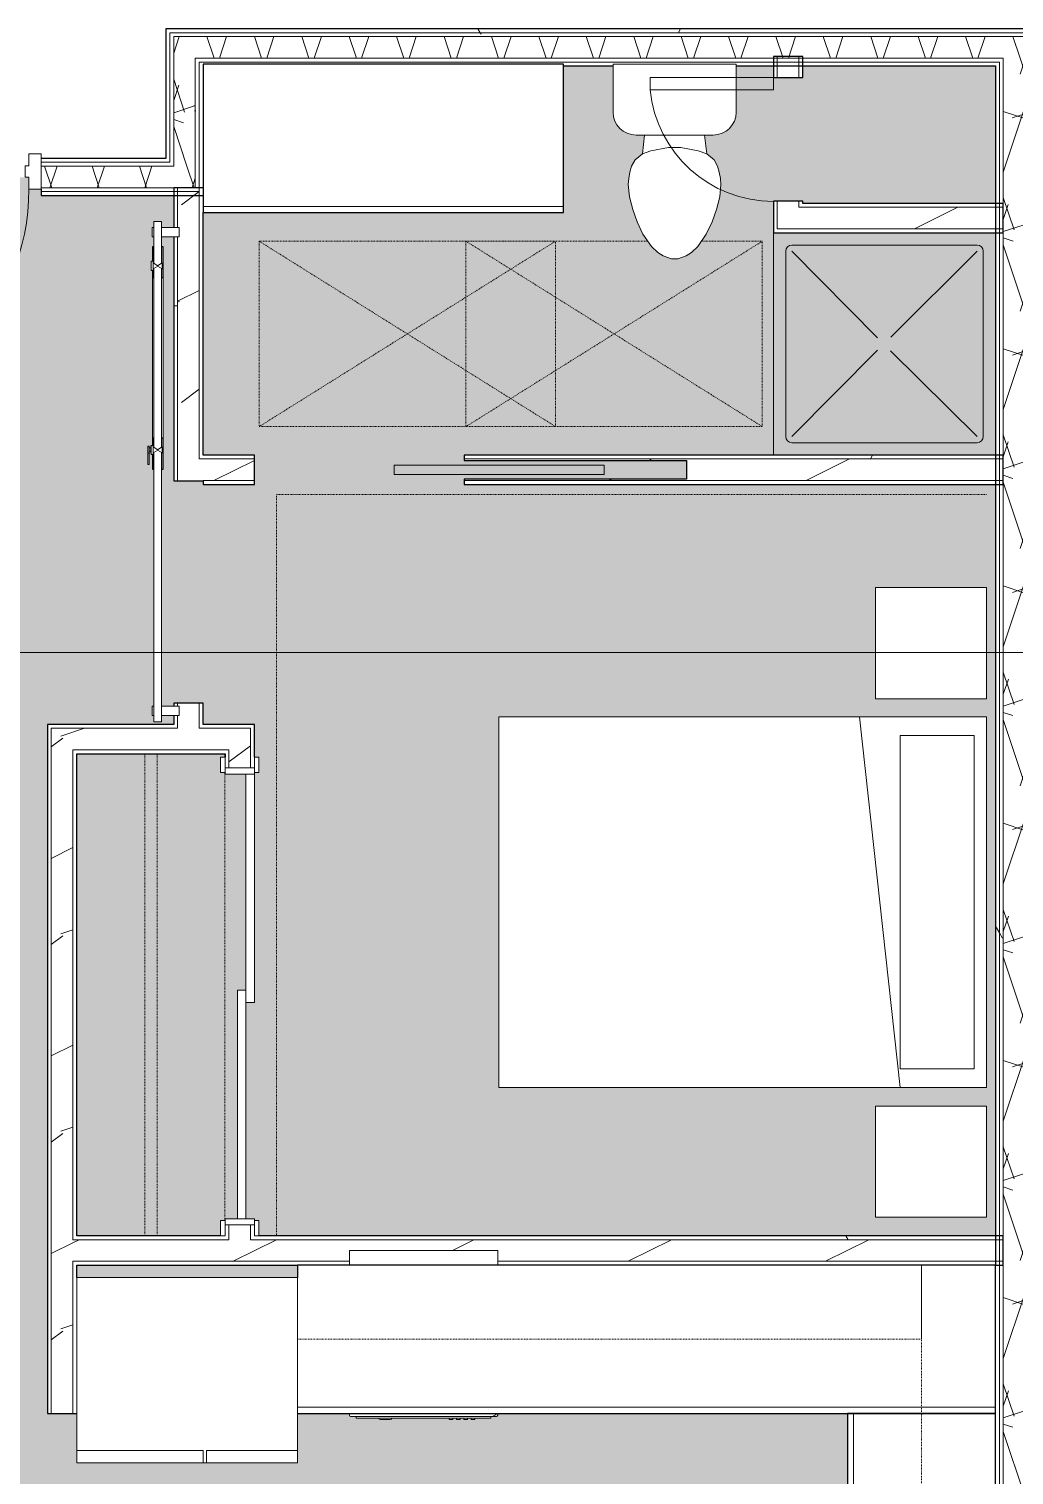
# Model space of a CAD drawing. Header units: inches. Extents: x -4830 to -235, y 9551 to 12852.
# Drawn here: x -3095.1 to -2935.5, y 10148 to 10382.1 of the extents above; entities that cross this region are included whole.
import ezdxf

# ---------------------------------------------------------------- set-up
doc = ezdxf.new("R2010")
doc.units = ezdxf.units.IN
doc.header["$MEASUREMENT"] = 0
doc.linetypes.add('Dash', pattern=[0.25, 0.125, -0.125])
for name, color, linetype, lineweight in [('0-1', 7, 'Continuous', 5), ('0-2', 7, 'Continuous', 9), ('0-3', 8, 'Continuous', 9), ('A-AREA-PATT-2', 254, 'Continuous', 9), ('A-DOOR-1', 7, 'Continuous', 9), ('A-DOOR-2', 50, 'Continuous', 13), ('A-DOOR-3', 250, 'Continuous', 25), ('A-DOOR-FRAM-1', 50, 'Continuous', 13), ('A-GENM-HDLN-1', 7, 'Dash', 9), ('A-WALL-1', 250, 'Continuous', 25), ('A-WALL-2', 7, 'Continuous', 9), ('A-WALL-PATT-1', 7, 'Continuous', 9), ('A-WALL-PATT-2', 8, 'Continuous', 9), ('A-WALL-PATT-3', 253, 'Continuous', 9), ('G-ANNO-SYMB-2', 111, 'Continuous', 9), ('I-FURN-1', 7, 'Continuous', 9), ('I-FURN-HDLN-1', 7, 'Dash', 9), ('I-WALL-1', 250, 'Continuous', 25), ('P-SANR-FIXT-1', 7, 'Continuous', 9), ('Q-CASE-1', 250, 'Continuous', 25), ('Q-CASE-2', 7, 'Continuous', 9), ('Q-CASE-HDLN-1', 7, 'Dash', 9), ('Q-SPCQ-1', 7, 'Continuous', 9)]:
    doc.layers.add(name, color=color, linetype=linetype, lineweight=lineweight)
pattern_1 = [(0, (0, 0), (61.44, 15.36), [2.534, -43.546, 2.534, -43.546, -245.76]), (0, (0, 0), (61.44, 15.36), [-92.16, 2.534, -89.626, 2.534, -43.546, -107.52]), (0, (0, 0), (61.44, 15.36), [-230.4, 2.534, -28.186, 2.534, -74.266]), (120, (23.04, 7.68), (-44.02215, 45.5286), [2.534, -43.546, 2.534, -43.546, -245.76]), (120, (23.04, 7.68), (-44.02215, 45.5286), [-92.16, 2.534, -89.626, 2.534, -43.546, -107.52]), (120, (23.04, 7.68), (-44.02215, 45.5286), [-230.4, 2.534, -28.186, 2.534, -74.266]), (240, (30.72, 38.4), (-17.41785, -60.8886), [2.534, -43.546, 2.534, -43.546, -245.76]), (240, (30.72, 38.4), (-17.41785, -60.8886), [-92.16, 2.534, -89.626, 2.534, -43.546, -107.52]), (240, (30.72, 38.4), (-17.41785, -60.8886), [-230.4, 2.534, -28.186, 2.534, -74.266])]
pattern_2 = [(216.87, (12.795, 31.987), (95.9612857, 63.9749714), [15.994, -143.942]), (206.565, (31.987, 22.391), (-31.986981, -31.986924), [35.763, -35.763]), (198.435, (31.987, 6.397), (-63.974746, -31.987128), [20.231, -80.922])]
pattern_3 = [(161.57, (0.96, 0.96), (-7.6802237, -0.0009796), [0, -54.643, 6.067, 0]), (18.43, (-0.96, 0.96), (-7.6802237, 0.0009796), [0, -54.643, 6.067, 0]), (108.43, (0.96, 0.96), (3.8382953, -19.2013653), [18.211, -42.499]), (71.57, (-0.96, 0.96), (3.8382953, 19.2013653), [18.211, -42.499])]

# ---------------------------------------------------------------- blocks, each defined once
blk = doc.blocks.new('Pocket_Door_2385 - 34_ x 80_-1722096-FLOOR PLAN - 3RD FLOOR')
at = {"layer": 'A-DOOR-2'}
for p, q in [((-39.67, -0.75), (-39.67, 0.75)), ((-39.67, 0.75), (-5.67, 0.75)), ((-5.67, 0.75), (-5.67, -0.75)), ((-5.67, -0.75), (-39.67, -0.75))]:
    blk.add_line(p, q, dxfattribs=at)
blk = doc.blocks.new('FOLDING_SLIDING CLOSET - 72_ x 80_-1372823-FLOOR PLAN - 3RD FLOOR')
at = {"layer": 'A-DOOR-1'}
for p, q in [((-36.25, 3), (-38.75, 3)), ((-38.75, 3), (-38.75, 2.25)), ((-36.25, 2.25), (-36.25, 3)), ((38.75, 3), (36.25, 3)), ((36.25, 3), (36.25, 2.25)), ((38.75, 2.25), (38.75, 3)), ((-38.75, 2.25), (-36.25, 2.25)), ((36.25, 2.25), (38.75, 2.25)), ((-36.25, -2.5), (-38.75, -2.5)), ((-38.75, -2.5), (-38.75, -3.25)), ((-38.75, -3.25), (-36.25, -3.25)), ((-36.25, -3.25), (-36.25, -2.5)), ((38.75, -2.5), (36.25, -2.5)), ((36.25, -2.5), (36.25, -3.25)), ((36.25, -3.25), (38.75, -3.25)), ((38.75, -3.25), (38.75, -2.5))]:
    blk.add_line(p, q, dxfattribs=at)
at = {"layer": 'A-DOOR-2'}
for p, q in [((1, 2.25), (-36, 2.25)), ((-36, 2.25), (-36, 0.87)), ((-36, 0.87), (1, 0.87)), ((36, 0.87), (-1, 0.87)), ((-1, 0.87), (-1, -0.5)), ((1, 0.87), (1, 2.25)), ((36, -0.5), (36, 0.87)), ((-1, -0.5), (36, -0.5))]:
    blk.add_line(p, q, dxfattribs=at)
at = {"layer": 'A-DOOR-FRAM-1'}
for p, q in [((-36, 2.25), (-37, 2.25)), ((-37, 2.25), (-37, -2.5)), ((-36, -2.5), (-36, 2.25)), ((36, 2.25), (36, -2.5)), ((37, 2.25), (36, 2.25)), ((37, -2.5), (37, 2.25)), ((-37, -2.5), (-36, -2.5)), ((36, -2.5), (37, -2.5))]:
    blk.add_line(p, q, dxfattribs=at)
blk = doc.blocks.new('Refrigerator_-_Side-by-Side_6047 - 36_ X 30_-1372843-FLOOR PLAN - 3RD FLOOR')
at = {"layer": 'Q-SPCQ-1'}
for p, q in [((-17.88, 15.58), (17.87, 15.58)), ((-17.88, -14.42), (-17.88, 15.58)), ((-17.88, 15.58), (-3.13, 15.58)), ((-17.88, 15.58), (-17.88, 13.58)), ((-3.13, 13.58), (-3.13, 15.58)), ((-2.63, 15.58), (17.87, 15.58)), ((-2.63, 15.58), (-2.63, 13.58)), ((17.87, 15.58), (17.87, -14.42)), ((17.87, 13.58), (17.87, 15.58)), ((-3.13, 13.58), (-17.88, 13.58)), ((17.87, 13.58), (-2.63, 13.58)), ((17.87, -14.42), (-17.88, -14.42))]:
    blk.add_line(p, q, dxfattribs=at)
blk = doc.blocks.new('OD_CW_Base Cabinet - OD_CW_Base Cabinet-1965007-FLOOR PLAN - 3RD FLOOR')
at = {"layer": 'Q-CASE-1'}
for p, q in [((113.84, 24), (0.74, 24)), ((0.74, 24), (0.74, 22)), ((113.84, 0), (113.84, 24)), ((0.74, 0), (113.84, 0))]:
    blk.add_line(p, q, dxfattribs=at)
at = {"layer": 'Q-CASE-2'}
for p, q in [((0.74, 22), (0.74, 24)), ((0.74, 24), (113.84, 24)), ((113.84, 24), (113.84, 1)), ((0.74, 1), (113.84, 1)), ((113.84, 1), (0.74, 1)), ((113.84, 0), (0.74, 0)), ((113.84, 1), (113.84, 0))]:
    blk.add_line(p, q, dxfattribs=at)
blk = doc.blocks.new('Dishwasher_15404 - 34_ counter-V33-FLOOR PLAN - 3RD FLOOR')
at = {"layer": 'Q-SPCQ-1'}
for p, q in [((0, 24), (0, 0)), ((2.38, 24), (0, 24)), ((26.68, 24), (26.38, 24)), ((26.87, 22.93), (26.87, 23.8)), ((26.87, 0.2), (26.87, 22.93)), ((26.87, 22.91), (27.12, 22.91)), ((27.12, 22.91), (27.12, 1.09)), ((27.37, 20.28), (27.12, 20.28)), ((27.12, 19.69), (27.37, 19.69)), ((27.37, 19.1), (27.12, 19.1)), ((27.37, 19.1), (27.37, 18.51)), ((27.37, 20.28), (27.37, 19.69)), ((27.12, 18.51), (27.37, 18.51)), ((27.37, 17.92), (27.12, 17.92)), ((27.12, 17.33), (27.37, 17.33)), ((27.37, 16.74), (27.12, 16.74)), ((27.37, 17.92), (27.37, 17.33)), ((27.37, 16.74), (27.37, 16.15)), ((27.12, 16.15), (27.37, 16.15)), ((27.37, 6.79), (27.12, 6.79)), ((27.12, 4.82), (27.37, 4.82)), ((27.37, 6.66), (27.37, 5.81)), ((27.37, 5.81), (27.37, 4.96)), ((26.87, 1.09), (27.12, 1.09)), ((0, 0), (2.38, 0)), ((26.38, 0), (26.68, 0))]:
    blk.add_line(p, q, dxfattribs=at)
for centre, radius, start, end in [((25.8, 22.93), 1.07, 360, 57.5725), ((26.68, 23.8), 0.197, 0, 90), ((26.68, 0.2), 0.197, 270, 360), ((26.68, 0.2), 0.197, 285, 345)]:
    blk.add_arc(centre, radius, start, end, dxfattribs=at)
blk = doc.blocks.new('OD_CW_Base Cabinet - OD_CW_Base Cabinet-1965008-FLOOR PLAN - 3RD FLOOR')
at = {"layer": 'Q-CASE-1'}
for p, q in [((46.97, 24), (0.74, 24)), ((0.74, 24), (0.74, 0)), ((133.01, 24), (70.97, 24)), ((133.01, 0), (133.01, 24)), ((0.74, 0), (133.01, 0))]:
    blk.add_line(p, q, dxfattribs=at)
at = {"layer": 'Q-CASE-2'}
for p, q in [((0.74, 1), (0.74, 24)), ((0.74, 24), (46.97, 24)), ((70.97, 24), (133.01, 24)), ((133.01, 24), (133.01, 1)), ((0.74, 0), (0.74, 1)), ((0.74, 1), (46.97, 1)), ((46.97, 1), (0.74, 1)), ((133.01, 0), (0.74, 0)), ((70.97, 1), (133.01, 1)), ((133.01, 1), (70.97, 1)), ((133.01, 1), (133.01, 0))]:
    blk.add_line(p, q, dxfattribs=at)
blk = doc.blocks.new('OD_CW_Upper Cabinet - OD_CW_Upper Cabinet-1965009-FLOOR PLAN - 3RD FLOOR')
at = {"layer": 'Q-CASE-HDLN-1'}
for p, q in [((0.74, -24), (0.74, -12)), ((0.74, -12), (157.01, -12)), ((157.01, -12), (157.01, -24)), ((157.01, -24), (0.74, -24))]:
    blk.add_line(p, q, dxfattribs=at)
blk = doc.blocks.new('Toilet-Domestic-3D - Toilet-Domestic-3D-1352612-FLOOR PLAN - 3RD FLOOR')
at = {"layer": 'P-SANR-FIXT-1'}
for p, q in [((-9.98, 19.48), (9.98, 19.48)), ((-9.98, 11.75), (-9.98, 19.48)), ((9.98, 19.48), (9.98, 11.75)), ((6.25, 8.02), (-6.25, 8.02)), ((-4.86, 8.02), (-5.21, 5)), ((4.86, 8.02), (5.21, 5)), ((-5.21, 5), (-6.4, 4)), ((-3.84, 5.5), (-5.21, 5)), ((-1, 6), (-3.84, 5.5)), ((1, 6), (-1, 6)), ((3.84, 5.5), (1, 6)), ((5.21, 5), (3.84, 5.5)), ((6.4, 4), (5.21, 5)), ((-6.97, 3), (-7.24, 2)), ((-6.4, 4), (-6.97, 3)), ((6.97, 3), (6.4, 4)), ((7.24, 2), (6.97, 3)), ((-7.41, 1), (-7.5, 0)), ((-7.24, 2), (-7.41, 1)), ((7.41, 1), (7.24, 2)), ((7.5, 0), (7.41, 1)), ((-7.5, 0), (-7.33, -1.99)), ((-7.33, -1.99), (-6.79, -4)), ((6.79, -4), (7.33, -1.99)), ((7.33, -1.99), (7.5, 0)), ((-6.79, -4), (-6.06, -6)), ((6.06, -6), (6.79, -4)), ((-6.06, -6), (-5.13, -8)), ((5.13, -8), (6.06, -6)), ((-5.13, -8), (-3.74, -10)), ((3.74, -10), (5.13, -8)), ((-3.74, -10), (-2.74, -11)), ((-2.74, -11), (-1.87, -11.5)), ((-1.87, -11.5), (-0.5, -12)), ((0.5, -12), (1.87, -11.5)), ((1.87, -11.5), (2.74, -11)), ((2.74, -11), (3.74, -10)), ((-0.5, -12), (0.5, -12))]:
    blk.add_line(p, q, dxfattribs=at)
for centre, start, end in [((-6.25, 11.75), 180, 270), ((6.25, 11.75), 270, 360)]:
    blk.add_arc(centre, 3.73, start, end, dxfattribs=at)
blk = doc.blocks.new('OD_CW_Base Cabinet - OD_CW_Base Cabinet-1913675-FLOOR PLAN - 3RD FLOOR')
at = {"layer": 'Q-CASE-1'}
for p, q in [((59.14, 24), (0.74, 24)), ((0.74, 24), (0.74, 0)), ((59.14, 0), (59.14, 24)), ((0.74, 0), (59.14, 0))]:
    blk.add_line(p, q, dxfattribs=at)
at = {"layer": 'Q-CASE-2'}
for p, q in [((0.74, 1), (0.74, 24)), ((0.74, 24), (59.14, 24)), ((59.14, 24), (59.14, 1)), ((0.74, 0), (0.74, 1)), ((0.74, 1), (59.14, 1)), ((59.14, 1), (0.74, 1)), ((59.14, 0), (0.74, 0)), ((59.14, 1), (59.14, 0))]:
    blk.add_line(p, q, dxfattribs=at)
blk = doc.blocks.new('Shower Base-3D - 36_ x 36_-V36-FLOOR PLAN - 3RD FLOOR')
at = {"layer": 'P-SANR-FIXT-1'}
for p, q in [((-18, -18), (-18, 18)), ((-16, 15), (-16, -15)), ((15, 16), (-15, 16)), ((-1.13, 0.98), (-15, 15)), ((1.01, 1.11), (15, 15)), ((16, -15), (16, 15)), ((-1.12, -1), (-15, -15)), ((0.97, -1.14), (15, -15)), ((-15, -16), (15, -16))]:
    blk.add_line(p, q, dxfattribs=at)
for centre, start, end in [((-15, 15), 90, 180), ((15, 15), 360, 90), ((-15, -15), 180, 270), ((15, -15), 270, 0)]:
    blk.add_arc(centre, 1, start, end, dxfattribs=at)
blk = doc.blocks.new('Interior_barn_door_18732 - Interior_barn_door_18732-V61-FLOOR PLAN - 3RD FLOOR')
at = {"layer": 'A-DOOR-1'}
for p, q in [((-57.5, -1.47), (-59, -1.47)), ((-59, -1.47), (-59, -4.32)), ((-57.5, -4.32), (-57.5, -1.47)), ((20, -1.47), (18.5, -1.47)), ((18.5, -1.47), (18.5, -4.32)), ((20, -4.32), (20, -1.47)), ((-53.22, -4.32), (-60, -4.32)), ((-60, -4.95), (-60, -4.32)), ((-53.29, -4.23), (-52.82, -4.98)), ((-53.27, -4.23), (-52.79, -4.23)), ((-52.79, -4.23), (-52.31, -4.23)), ((-52.76, -4.98), (-52.29, -4.23)), ((-23.43, -4.32), (-52.36, -4.32)), ((-50.9, -4.07), (-24.9, -4.07)), ((-23.5, -4.23), (-23.03, -4.98)), ((-23.48, -4.23), (-23, -4.23)), ((-23, -4.23), (-22.52, -4.23)), ((-22.97, -4.98), (-22.5, -4.23)), ((21, -4.32), (-22.57, -4.32)), ((21, -4.32), (21, -4.95)), ((-60, -5.57), (-60, -4.95)), ((-60, -5.57), (-53.21, -5.57)), ((-59, -5.57), (-59, -5.85)), ((-59, -5.85), (-57.5, -5.85)), ((-57.5, -5.85), (-57.5, -5.57)), ((-53.56, -5.67), (-53.56, -6)), ((-52.06, -5.67), (-53.56, -5.67)), ((-52.06, -6), (-53.56, -6)), ((-52.82, -4.92), (-53.29, -5.67)), ((-52.29, -5.67), (-52.76, -4.92)), ((-52.37, -5.57), (-23.42, -5.57)), ((-52.06, -6), (-52.06, -5.67)), ((-24.9, -5.82), (-50.9, -5.82)), ((-23.73, -6), (-23.73, -5.67)), ((-22.23, -5.67), (-23.73, -5.67)), ((-22.23, -6), (-23.73, -6)), ((-23.44, -6.07), (-23.69, -6.07)), ((-23.69, -6.07), (-23.44, -6.07)), ((-23.35, -6.32), (-23.63, -6.32)), ((-23.63, -6.32), (-23.63, -6.57)), ((-23.63, -6.57), (-23.35, -6.57)), ((-23.59, -6.32), (-23.59, -6.57)), ((-23.03, -4.92), (-23.5, -5.67)), ((-22.69, -6.07), (-23.44, -6.07)), ((-23.41, -6.32), (-22.49, -6.32)), ((-22.49, -6.57), (-23.41, -6.57)), ((-23.32, -6.07), (-23.32, -6.32)), ((-23.32, -6.07), (-23.32, -6.32)), ((-22.5, -5.67), (-22.97, -4.92)), ((-22.82, -6.32), (-22.82, -6.07)), ((-22.82, -6.32), (-22.82, -6.07)), ((-22.44, -6.07), (-22.69, -6.07)), ((-22.69, -6.07), (-22.44, -6.07)), ((-22.49, -6.32), (-22.67, -6.32)), ((-22.67, -6.57), (-22.49, -6.57)), ((-22.58, -5.57), (21, -5.57)), ((-22.49, -6.32), (-22.49, -6.57)), ((-22.23, -5.67), (-22.23, -6)), ((-20.62, -6.57), (-20.62, -6.32)), ((18.5, -5.57), (18.5, -5.85)), ((18.5, -5.85), (20, -5.85)), ((20, -5.85), (20, -5.57)), ((21, -4.95), (21, -5.57))]:
    blk.add_line(p, q, dxfattribs=at)
for points, knots in [([(-23.63, -6.32), (-23.6, -6.32), (-23.54, -6.32), (-23.46, -6.32), (-23.43, -6.32)], [-0.72570661, -0.72570661, -0.72570661, -0.72570661, -0.67955891, -0.66350319, -0.66350319, -0.66350319, -0.66350319]), ([(-23.43, -6.57), (-23.46, -6.57), (-23.54, -6.57), (-23.6, -6.57), (-23.63, -6.57)], [0.66350319, 0.66350319, 0.66350319, 0.66350319, 0.67955891, 0.72570661, 0.72570661, 0.72570661, 0.72570661]), ([(-22.49, -6.32), (-22.52, -6.32), (-22.6, -6.32), (-22.69, -6.32), (-22.7, -6.32)], [-0.1486938, -0.1486938, -0.1486938, -0.1486938, -0.13013365, -0.08496789, -0.08496789, -0.08496789, -0.08496789]), ([(-22.68, -6.57), (-22.66, -6.57), (-22.61, -6.57), (-22.52, -6.57), (-22.49, -6.57)], [0.08496789, 0.08496789, 0.08496789, 0.08496789, 0.13013365, 0.1486938, 0.1486938, 0.1486938, 0.1486938]), ([(-22.49, -6.32), (-22.05, -6.32), (-21.63, -6.32), (-21.29, -6.32), (-20.97, -6.32), (-20.67, -6.32), (-20.62, -6.32), (-20.62, -6.32)], [-0.722227, -0.722227, -0.722227, -0.722227, -0.6854273, -0.6485379, -0.6054888, -0.5563887, -0.5098073, -0.5098073, -0.5098073, -0.5098073]), ([(-20.62, -6.57), (-20.62, -6.57), (-20.67, -6.57), (-20.97, -6.57), (-21.29, -6.57), (-21.63, -6.57), (-22.05, -6.57), (-22.49, -6.57)], [0.5098073, 0.5098073, 0.5098073, 0.5098073, 0.5563887, 0.6054888, 0.6485379, 0.6854273, 0.722227, 0.722227, 0.722227, 0.722227]), ([(-20.62, -6.32), (-20.62, -6.32), (-20.63, -6.32), (-20.69, -6.32), (-20.77, -6.32), (-20.79, -6.32)], [-0.50809684, -0.50809684, -0.50809684, -0.50809684, -0.4969616, -0.43765961, -0.42483944, -0.42483944, -0.42483944, -0.42483944]), ([(-20.79, -6.57), (-20.77, -6.57), (-20.69, -6.57), (-20.63, -6.57), (-20.62, -6.57), (-20.62, -6.57)], [0.42483944, 0.42483944, 0.42483944, 0.42483944, 0.43765961, 0.4969616, 0.50809684, 0.50809684, 0.50809684, 0.50809684])]:
    blk.add_open_spline(points, degree=3, knots=knots, dxfattribs=at)
for points in [[(-22.67, -6.32), (-22.65, -6.32), (-22.6, -6.32), (-22.5, -6.32)], [(-22.5, -6.57), (-22.6, -6.57), (-22.65, -6.57), (-22.67, -6.57)], [(-22.47, -6.32), (-22.52, -6.32), (-22.58, -6.32), (-22.65, -6.32)], [(-22.63, -6.57), (-22.57, -6.57), (-22.52, -6.57), (-22.47, -6.57)], [(-22.62, -6.32), (-22.58, -6.32), (-22.54, -6.32), (-22.5, -6.32)], [(-22.5, -6.57), (-22.54, -6.57), (-22.58, -6.57), (-22.62, -6.57)]]:
    blk.add_open_spline(points, degree=3, dxfattribs=at)
at = {"layer": 'A-DOOR-3'}
for p, q in [((-50.9, -4.07), (-55.9, -4.07)), ((-55.9, -4.07), (-55.9, -4.32)), ((-50.9, -4.33), (-50.9, -4.07)), ((-19.9, -4.07), (-24.9, -4.07)), ((-24.9, -4.07), (-24.9, -4.34)), ((-19.9, -4.34), (-19.9, -4.07)), ((-55.9, -5.57), (-55.9, -5.82)), ((-55.9, -5.82), (-53.56, -5.82)), ((-52.06, -5.82), (-50.9, -5.82)), ((-50.9, -5.82), (-50.9, -5.57)), ((-24.9, -5.55), (-24.9, -5.82)), ((-24.9, -5.82), (-23.73, -5.82)), ((-22.23, -5.82), (-19.9, -5.82)), ((-19.9, -5.82), (-19.9, -5.55))]:
    blk.add_line(p, q, dxfattribs=at)
blk = doc.blocks.new('OD_CW_Upper Cabinet - OD_CW_Upper Cabinet-1965010-FLOOR PLAN - 3RD FLOOR')
at = {"layer": 'Q-CASE-HDLN-1'}
for p, q in [((0.74, -24), (0.74, -12)), ((0.74, -12), (101.84, -12)), ((101.84, -12), (101.84, -24)), ((101.84, -24), (0.74, -24))]:
    blk.add_line(p, q, dxfattribs=at)
blk = doc.blocks.new('OD_CW_Closet - OD_CW_Closet-1690852-FLOOR PLAN - 3RD FLOOR')
at = {"layer": 'Q-CASE-HDLN-1'}
for p, q in [((78.78, 24), (0.74, 24)), ((0.74, 24), (0.74, 0.73)), ((78.78, 0), (78.78, 24)), ((0.74, 13), (78.78, 13)), ((0.74, 11), (78.78, 11)), ((3.24, 0), (75.74, 0)), ((78.24, 0), (78.78, 0))]:
    blk.add_line(p, q, dxfattribs=at)
blk = doc.blocks.new('Single-Flush - CLOSET-1720159-FLOOR PLAN - 3RD FLOOR')
at = {"layer": 'A-DOOR-1'}
blk.add_arc((10, 2.37), 20.07, 95.7201, 180, dxfattribs=at)
at = {"layer": 'A-DOOR-2'}
for p, q in [((8, 2.37), (8, 22.34)), ((10, 22.34), (8, 22.34)), ((10, 2.37), (10, 22.34)), ((10, 2.37), (8, 2.37))]:
    blk.add_line(p, q, dxfattribs=at)
blk = doc.blocks.new('ADA Clearances - 30_x48_-V38-FLOOR PLAN - 3RD FLOOR')
at = {"layer": 'A-GENM-HDLN-1'}
for p, q in [((15, -24), (-15, 24)), ((-15, -24), (15, 24)), ((15, 24), (-15, 24)), ((-15, 24), (-15, 14.12)), ((15, -24), (15, 24)), ((-15, 5.48), (-15, -24)), ((-15, -24), (15, -24))]:
    blk.add_line(p, q, dxfattribs=at)
blk = doc.blocks.new('ADA Clearances - 30_x48_-1721371-FLOOR PLAN - 3RD FLOOR')
at = {"layer": 'A-GENM-HDLN-1'}
for p, q in [((15, -24), (-15, 24)), ((-15, -24), (15, 24)), ((15, 24), (-15, 24)), ((-15, 24), (-15, -24)), ((15, -24), (15, 24)), ((-15, -24), (15, -24))]:
    blk.add_line(p, q, dxfattribs=at)
blk = doc.blocks.new('Bed-Standard - Queen 60_ x 79_-1242961-FLOOR PLAN - 3RD FLOOR')
at = {"layer": 'I-FURN-1'}
for p, q in [((40.69, 37.7), (-19.31, 37.7)), ((-19.31, 37.7), (-19.31, -41.3)), ((40.69, -41.3), (40.69, 37.7)), ((-16.31, 35.7), (-16.31, 23.7)), ((-16.31, 35.7), (37.69, 35.7)), ((37.69, 35.7), (37.69, 23.7)), ((40.69, 23.7), (-19.31, 17.13)), ((-16.31, 23.7), (37.69, 23.7)), ((-19.31, -41.3), (40.69, -41.3))]:
    blk.add_line(p, q, dxfattribs=at)
at = {"layer": 'I-FURN-HDLN-1'}
for p, q in [((-55.31, 37.7), (-55.31, -77.3)), ((64.69, -77.3), (64.69, 37.7)), ((-55.31, -77.3), (64.69, -77.3))]:
    blk.add_line(p, q, dxfattribs=at)
blk = doc.blocks.new('Table-Night Stand - 18_ x 18_ x 24_-1352623-FLOOR PLAN - 3RD FLOOR')
at = {"layer": 'I-FURN-1'}
for p, q in [((18.15, 18), (0.15, 18)), ((0.15, 18), (0.15, 0)), ((18.15, 0), (18.15, 18)), ((0.15, 0), (18.15, 0))]:
    blk.add_line(p, q, dxfattribs=at)
blk = doc.blocks.new('CTR - 1st Phase - Unit Layouts_rvt-1-FLOOR PLAN - 3RD FLOOR')
at = {"layer": 'A-WALL-PATT-1'}
h = blk.add_hatch(dxfattribs=at)
h.set_pattern_fill('FP_1', color=256, style=0, pattern_type=2)
h.set_pattern_definition(pattern_1)
h.paths.add_polyline_path([(-3071.05, 10269.56), (-3071.05, 10270.99), (-3071.67, 10270.99), (-3071.67, 10269.56)], flags=0)
h.paths.add_polyline_path([(-3071.05, 10272.49), (-3071.05, 10272.99), (-3071.67, 10272.99), (-3071.67, 10272.49), (-3071.14, 10272.49)], flags=0)
h.paths.add_polyline_path([(-3071.05, 10308.99), (-3071.05, 10348.49), (-3071.67, 10348.49), (-3071.67, 10308.99)], flags=0)
h.paths.add_polyline_path([(-3071.05, 10349.99), (-3071.05, 10356.44), (-3071.67, 10356.44), (-3071.59, 10349.99)], flags=0)
h = blk.add_hatch(dxfattribs=at)
h.set_pattern_fill('FP_1', color=256, style=0, pattern_type=2)
h.set_pattern_definition(pattern_1)
h.paths.add_polyline_path([(-2940, 10312.52), (-2938.52, 10312.52), (-2938.52, 10313.15), (-3024.6, 10313.15), (-3024.6, 10312.52), (-2958, 10312.52)], flags=0)
h.paths.add_polyline_path([(-3066.92, 10312.52), (-3058.6, 10312.52), (-3058.6, 10313.15), (-3066.92, 10313.15)], flags=0)
h = blk.add_hatch(dxfattribs=at)
h.set_pattern_fill('FP_1', color=256, style=0, pattern_type=2)
h.set_pattern_definition(pattern_1)
h.paths.add_polyline_path([(-3059.23, 10186.77), (-3058.6, 10186.77), (-3058.6, 10188.52), (-3059.23, 10188.52)], flags=0)
h.paths.add_polyline_path([(-3059.23, 10262.52), (-3058.6, 10262.52), (-3058.6, 10269.56), (-3059.23, 10269.56), (-3059.23, 10264.27)], flags=0)
h = blk.add_hatch(dxfattribs=at)
h.set_pattern_fill('FP_1', color=256, style=0, pattern_type=2)
h.set_pattern_definition(pattern_1)
h.paths.add_polyline_path([(-2940, 10186.14), (-2938.52, 10186.15), (-2938.52, 10186.77), (-3059.23, 10186.77), (-3059.23, 10186.14), (-2958, 10186.14)], flags=0)
h.paths.add_polyline_path([(-3062.73, 10186.14), (-3062.73, 10186.77), (-3087.37, 10186.77), (-3087.37, 10186.14), (-3063.35, 10186.14)], flags=0)
at = {"layer": 'A-WALL-PATT-2'}
h = blk.add_hatch(dxfattribs=at)
h.set_pattern_fill('FP_2', color=256, style=0, pattern_type=2)
h.set_pattern_definition(pattern_2)
h.paths.add_polyline_path([(-3071.05, 10268.94), (-3067.55, 10268.94), (-3067.55, 10272.99), (-3071.05, 10272.99), (-3071.05, 10272.49), (-3070.77, 10272.49), (-3070.77, 10270.99), (-3071.05, 10270.99), (-3071.05, 10269.39)], flags=0)
h.paths.add_polyline_path([(-3071.05, 10308.99), (-3067.55, 10309.02), (-3067.55, 10356.44), (-3071.05, 10356.44), (-3071.05, 10349.99), (-3070.77, 10349.99), (-3070.77, 10348.49), (-3071.05, 10348.49), (-3071.05, 10320.6)], flags=0)
h = blk.add_hatch(dxfattribs=at)
h.set_pattern_fill('FP_2', color=256, style=0, pattern_type=2)
h.set_pattern_definition(pattern_2)
h.paths.add_polyline_path([(-2938.52, 10349.77), (-2938.52, 10353.27), (-2973.9, 10353.27), (-2973.9, 10349.77), (-2968.5, 10349.77)], flags=0)
h = blk.add_hatch(dxfattribs=at)
h.set_pattern_fill('FP_2', color=256, style=0, pattern_type=2)
h.set_pattern_definition(pattern_2)
h.paths.add_polyline_path([(-2940, 10309.02), (-2938.52, 10309.1), (-2938.52, 10312.52), (-3024.6, 10312.52), (-3024.6, 10312.27), (-2988.6, 10312.27), (-2988.6, 10309.27), (-3024.6, 10309.27), (-3024.6, 10309.02), (-2958, 10309.02)], flags=0)
h.paths.add_polyline_path([(-3058.6, 10309.02), (-3058.6, 10312.52), (-3067.55, 10312.52), (-3067.55, 10309.02), (-3066.92, 10309.02)], flags=0)
h = blk.add_hatch(dxfattribs=at)
h.set_pattern_fill('FP_2', color=256, style=0, pattern_type=2)
h.set_pattern_definition(pattern_2)
h.paths.add_polyline_path([(-3063.35, 10265.44), (-3062.73, 10265.46), (-3062.73, 10268.94), (-3091.5, 10268.94), (-3091.5, 10265.44), (-3073.86, 10265.44)], flags=0)
h = blk.add_hatch(dxfattribs=at)
h.set_pattern_fill('FP_2', color=256, style=0, pattern_type=2)
h.set_pattern_definition(pattern_2)
h.paths.add_polyline_path([(-3062.73, 10186.14), (-3059.23, 10186.14), (-3059.23, 10188.52), (-3062.73, 10188.52), (-3062.73, 10186.77)], flags=0)
h.paths.add_polyline_path([(-3059.23, 10262.52), (-3059.23, 10268.94), (-3062.73, 10268.94), (-3062.73, 10262.52), (-3059.98, 10262.52)], flags=0)
h = blk.add_hatch(dxfattribs=at)
h.set_pattern_fill('FP_2', color=256, style=0, pattern_type=2)
h.set_pattern_definition(pattern_2)
h.paths.add_polyline_path([(-3088, 10158.02), (-3088, 10265.44), (-3091.5, 10265.44), (-3091.5, 10158.02)], flags=0)
h = blk.add_hatch(dxfattribs=at)
h.set_pattern_fill('FP_2', color=256, style=0, pattern_type=2)
h.set_pattern_definition(pattern_2)
h.paths.add_polyline_path([(-2940, 10182.64), (-2937.27, 10182.64), (-2937.27, 10186.14), (-3088, 10186.14), (-3088, 10182.64), (-3043.18, 10182.64), (-3043.18, 10184.39), (-3019.18, 10184.39), (-3019.18, 10182.64), (-2961.52, 10182.64)], flags=0)
at = {"layer": 'A-WALL-1'}
for p, q in [((-2974.52, 10377.66), (-2974.52, 10374.27)), ((-2969.77, 10377.66), (-2974.52, 10377.66)), ((-2969.77, 10374.27), (-2969.77, 10377.66)), ((-2974.52, 10374.27), (-2969.77, 10374.27)), ((-3071.67, 10356.44), (-3071.67, 10349.99)), ((-3066.92, 10356.44), (-3071.67, 10356.44)), ((-3066.92, 10313.15), (-3066.92, 10352.41)), ((-2974.52, 10354.27), (-2974.52, 10353.9)), ((-2969.77, 10354.27), (-2974.52, 10354.27)), ((-2974.52, 10353.9), (-2974.52, 10349.77)), ((-2969.77, 10353.9), (-2969.77, 10354.27)), ((-2937.27, 10353.9), (-2969.77, 10353.9)), ((-2937.27, 10349.15), (-2937.27, 10353.9)), ((-3071.67, 10348.49), (-3071.67, 10308.99)), ((-2974.52, 10349.77), (-2974.52, 10349.15)), ((-2974.52, 10349.15), (-2937.27, 10349.15)), ((-3058.6, 10313.15), (-3066.92, 10313.15)), ((-3058.6, 10308.4), (-3058.6, 10313.15)), ((-2937.27, 10313.15), (-3024.6, 10313.15)), ((-3024.6, 10313.15), (-3024.6, 10312.27)), ((-2937.27, 10308.4), (-2937.27, 10313.15)), ((-3024.6, 10312.27), (-2988.6, 10312.27)), ((-2988.6, 10312.27), (-2988.6, 10309.27)), ((-3071.67, 10308.99), (-3066.92, 10308.99)), ((-3066.92, 10308.99), (-3066.92, 10308.4)), ((-3066.92, 10308.4), (-3058.6, 10308.4)), ((-2988.6, 10309.27), (-3024.6, 10309.27)), ((-3024.6, 10309.27), (-3024.6, 10308.4)), ((-3024.6, 10308.4), (-2937.27, 10308.4)), ((-3071.67, 10272.99), (-3071.67, 10272.49)), ((-3066.92, 10272.99), (-3071.67, 10272.99)), ((-3066.92, 10269.56), (-3066.92, 10272.99)), ((-3071.67, 10270.99), (-3071.67, 10269.56)), ((-3071.67, 10269.56), (-3092.12, 10269.56)), ((-3092.12, 10269.56), (-3092.12, 10268.94)), ((-3092.12, 10268.94), (-3092.12, 10264.81)), ((-3063.35, 10269.56), (-3066.92, 10269.56)), ((-3059.23, 10269.56), (-3063.35, 10269.56)), ((-3058.6, 10269.56), (-3059.23, 10269.56)), ((-3058.6, 10264.27), (-3058.6, 10269.56)), ((-3092.12, 10264.81), (-3092.12, 10158.02)), ((-3087.37, 10186.77), (-3087.37, 10264.81)), ((-3087.37, 10264.81), (-3063.35, 10264.81)), ((-3063.35, 10264.81), (-3063.35, 10264.27)), ((-3064.1, 10186.77), (-3087.37, 10186.77)), ((-2937.27, 10186.77), (-3057.85, 10186.77)), ((-2937.27, 10182.02), (-2937.27, 10186.77)), ((-3087.37, 10182.02), (-3051.62, 10182.02)), ((-3087.37, 10180.02), (-3087.37, 10182.02)), ((-2938.52, 10182.02), (-2937.27, 10182.02)), ((-3092.12, 10158.02), (-3087.37, 10158.02))]:
    blk.add_line(p, q, dxfattribs=at)
at = {"layer": 'A-WALL-2'}
for p, q in [((-2973.9, 10374.27), (-2973.9, 10377.66)), ((-2970.4, 10374.27), (-2970.4, 10377.66)), ((-3071.05, 10349.99), (-3071.05, 10356.44)), ((-3067.55, 10312.52), (-3067.55, 10356.44)), ((-2973.9, 10353.9), (-2973.9, 10354.27)), ((-2973.9, 10353.27), (-2973.9, 10353.9)), ((-2973.9, 10349.77), (-2973.9, 10353.27)), ((-2970.4, 10353.9), (-2970.4, 10354.27)), ((-2970.4, 10353.9), (-2970.4, 10353.27)), ((-2970.4, 10353.27), (-2970.4, 10353.9)), ((-2970.4, 10353.27), (-2937.27, 10353.27)), ((-3071.05, 10308.99), (-3071.05, 10348.49)), ((-2973.9, 10349.77), (-2937.27, 10349.77)), ((-3066.92, 10312.52), (-3067.55, 10312.52)), ((-3058.6, 10312.52), (-3066.92, 10312.52)), ((-2937.27, 10312.52), (-3024.6, 10312.52)), ((-3058.6, 10309.02), (-3066.92, 10309.02)), ((-3066.92, 10309.02), (-3066.92, 10308.99)), ((-2937.27, 10309.02), (-3024.6, 10309.02)), ((-3071.05, 10272.49), (-3071.05, 10272.99)), ((-3067.55, 10269.56), (-3067.55, 10272.99)), ((-3071.05, 10269.56), (-3071.05, 10270.99)), ((-3091.5, 10265.44), (-3091.5, 10268.94)), ((-3091.5, 10268.94), (-3071.05, 10268.94)), ((-3071.05, 10268.94), (-3071.05, 10269.56)), ((-3067.55, 10268.94), (-3067.55, 10269.56)), ((-3067.55, 10268.94), (-3063.35, 10268.94)), ((-3063.35, 10268.94), (-3062.73, 10268.94)), ((-3062.73, 10268.94), (-3059.23, 10268.94)), ((-3059.23, 10262.52), (-3059.23, 10268.94)), ((-3091.5, 10264.81), (-3091.5, 10265.44)), ((-3091.5, 10264.81), (-3091.5, 10158.02)), ((-3088, 10264.81), (-3088, 10265.44)), ((-3088, 10265.44), (-3063.35, 10265.44)), ((-3088, 10264.81), (-3088, 10186.14)), ((-3063.35, 10265.44), (-3062.73, 10265.44)), ((-3062.73, 10262.52), (-3062.73, 10265.44)), ((-3062.73, 10186.77), (-3062.73, 10188.52)), ((-3059.23, 10186.77), (-3059.23, 10188.52)), ((-3088, 10186.14), (-3087.37, 10186.14)), ((-3087.37, 10186.14), (-3062.73, 10186.14)), ((-3062.73, 10186.14), (-3062.73, 10186.77)), ((-3059.23, 10186.14), (-3059.23, 10186.77)), ((-3059.23, 10186.14), (-2937.27, 10186.14)), ((-3088, 10182.64), (-3087.37, 10182.64)), ((-3088, 10182.64), (-3088, 10158.02)), ((-3087.37, 10182.64), (-3043.18, 10182.64)), ((-3019.18, 10182.64), (-2937.27, 10182.64))]:
    blk.add_line(p, q, dxfattribs=at)
at = {"layer": '0-2'}
for name, p in [('OD_CW_Base Cabinet - OD_CW_Base Cabinet-1913675-FLOOR PLAN - 3RD FLOOR', (-3067.66, 10352.41)), ('Toilet-Domestic-3D - Toilet-Domestic-3D-1352612-FLOOR PLAN - 3RD FLOOR', (-2990.52, 10356.93)), ('Shower Base-3D - 36_ x 36_-V36-FLOOR PLAN - 3RD FLOOR', (-2956.52, 10331.15)), ('OD_CW_Base Cabinet - OD_CW_Base Cabinet-1965007-FLOOR PLAN - 3RD FLOOR', (-3052.36, 10158.02))]:
    blk.add_blockref(name, p, dxfattribs=at)
for name, p, rotation in [('Single-Flush - CLOSET-1720159-FLOOR PLAN - 3RD FLOOR', (-2972.15, 10364.27), 89.99999999996302), ('Interior_barn_door_18732 - Interior_barn_door_18732-V61-FLOOR PLAN - 3RD FLOOR', (-3069.3, 10290.99), 269.9999999999723), ('ADA Clearances - 30_x48_-1721371-FLOOR PLAN - 3RD FLOOR', (-3033.82, 10332.77), 269.9999999999678), ('ADA Clearances - 30_x48_-V38-FLOOR PLAN - 3RD FLOOR', (-3000.32, 10332.77), 269.9999999999678), ('Pocket_Door_2385 - 34_ x 80_-1722096-FLOOR PLAN - 3RD FLOOR', (-3041.6, 10310.77), 180), ('Bed-Standard - Queen 60_ x 79_-1242961-FLOOR PLAN - 3RD FLOOR', (-2977.7, 10251.46), 269.9999999999597), ('Table-Night Stand - 18_ x 18_ x 24_-1352623-FLOOR PLAN - 3RD FLOOR', (-2958, 10291.85), 269.9999999999597), ('OD_CW_Closet - OD_CW_Closet-1690852-FLOOR PLAN - 3RD FLOOR', (-3063.37, 10186.03), 89.99999999996041), ('FOLDING_SLIDING CLOSET - 72_ x 80_-1372823-FLOOR PLAN - 3RD FLOOR', (-3060.85, 10225.52), 269.9999999999669), ('Table-Night Stand - 18_ x 18_ x 24_-1352623-FLOOR PLAN - 3RD FLOOR', (-2958, 10207.91), 269.9999999999553), ('Dishwasher_15404 - 34_ counter-V33-FLOOR PLAN - 3RD FLOOR', (-3043.18, 10184.39), 269.9999999999766), ('OD_CW_Upper Cabinet - OD_CW_Upper Cabinet-1965010-FLOOR PLAN - 3RD FLOOR', (-2949.79, 10158.02), 180), ('OD_CW_Upper Cabinet - OD_CW_Upper Cabinet-1965009-FLOOR PLAN - 3RD FLOOR', (-2962.52, 10025.01), 89.99999999998455), ('Refrigerator_-_Side-by-Side_6047 - 36_ X 30_-1372843-FLOOR PLAN - 3RD FLOOR', (-3069.5, 10165.6), 180), ('OD_CW_Base Cabinet - OD_CW_Base Cabinet-1965008-FLOOR PLAN - 3RD FLOOR', (-2962.52, 10158.76), 269.9999999999797)]:
    blk.add_blockref(name, p, dxfattribs=dict(at, rotation=rotation))
blk = doc.blocks.new('HOLLOW METAL - UNIT DOOR-1759144-FLOOR PLAN - 3RD FLOOR')
at = {"layer": 'A-DOOR-1'}
blk.add_arc((18, 2.25), 36, 90, 180, dxfattribs=at)
at = {"layer": 'A-DOOR-2'}
for p, q in [((18, 38.25), (16.25, 38.25)), ((16.25, 38.25), (16.25, 2.25)), ((18, 2.25), (18, 38.25)), ((16.25, 2.25), (18, 2.25))]:
    blk.add_line(p, q, dxfattribs=at)
at = {"layer": 'A-DOOR-FRAM-1'}
for p, q in [((-18, 2.25), (-20, 2.25)), ((-20, 2.25), (-20, -3.5)), ((-18, 0.3125), (-18, 2.25)), ((-17.375, 0.3125), (-18, 0.3125)), ((-17.375, -1.5625), (-17.375, 0.3125)), ((18, 0.3125), (17.375, 0.3125)), ((17.375, 0.3125), (17.375, -1.5625)), ((18, 2.25), (18, 0.3125)), ((20, 2.25), (18, 2.25)), ((20, -3.5), (20, 2.25)), ((-18, -3.5), (-18, -1.5625)), ((-18, -1.5625), (-17.375, -1.5625)), ((17.375, -1.5625), (18, -1.5625)), ((18, -1.5625), (18, -3.5)), ((-20, -3.5), (-18, -3.5)), ((18, -3.5), (20, -3.5))]:
    blk.add_line(p, q, dxfattribs=at)
blk = doc.blocks.new('CTR - 1st Phase - Common Walls_rvt-1-FLOOR PLAN - 3RD FLOOR')
at = {"layer": 'A-AREA-PATT-2'}
h = blk.add_hatch(color=256, dxfattribs=at)
h.paths.add_polyline_path([(-3131.12, 10356.19), (-3129.37, 10356.19), (-3129.37, 10320.19), (-3131.12, 10320.19), (-3131.12, 10355.81)], flags=0)
h.paths.add_polyline_path([(-3103.92, 9984.63), (-3100.91, 9984.63), (-3100.91, 9985.19), (-3098.91, 9985.19), (-3098.91, 9989.03), (-3101.88, 9989.03), (-3101.88, 10017.18), (-3103.17, 10017.18), (-3103.17, 10021.93), (-3097.13, 10021.93), (-3097.13, 9989.03), (-3098.54, 9989.03), (-3098.54, 9985.69), (-3060.51, 9985.69), (-3060.51, 9989.06), (-3021.74, 9989.06), (-3021.74, 9985.69), (-2983.71, 9985.69), (-2983.71, 9989.06), (-2970.03, 9989.06), (-2970.03, 9990.37), (-2965.28, 9990.37), (-2965.28, 9989.06), (-2938.52, 9989.06), (-2938.52, 10021), (-2965.28, 10021), (-2965.28, 10020.37), (-2970.03, 10020.37), (-2970.03, 10025.75), (-2962.52, 10025.75), (-2962.52, 10158.02), (-3019.18, 10158.02), (-3019.24, 10157.66), (-3019.38, 10157.52), (-3020.28, 10157.5), (-3020.28, 10157.27), (-3022.9, 10157.27), (-3022.9, 10157.02), (-3023.49, 10157.02), (-3023.49, 10157.27), (-3024.08, 10157.27), (-3024.08, 10157.02), (-3024.67, 10157.02), (-3024.67, 10157.27), (-3025.26, 10157.27), (-3025.26, 10157.02), (-3025.85, 10157.02), (-3025.85, 10157.27), (-3026.44, 10157.27), (-3026.44, 10157.02), (-3027.03, 10157.02), (-3027.03, 10157.27), (-3036.52, 10157.27), (-3036.52, 10157.02), (-3038.23, 10157.02), (-3038.23, 10157.27), (-3042.09, 10157.27), (-3042.09, 10157.52), (-3042.99, 10157.52), (-3043.18, 10157.71), (-3043.18, 10158.02), (-3051.62, 10158.02), (-3051.62, 10150.02), (-3087.37, 10150.02), (-3087.37, 10158.02), (-3092.12, 10158.02), (-3092.12, 10269.56), (-3071.67, 10269.56), (-3071.67, 10270.99), (-3073.62, 10270.99), (-3073.71, 10269.99), (-3074.87, 10269.99), (-3074.87, 10270.99), (-3075.14, 10270.99), (-3075.14, 10272.49), (-3074.87, 10272.49), (-3074.87, 10310.88), (-3075.12, 10310.88), (-3075.12, 10313.22), (-3075.3, 10313.22), (-3075.3, 10314.72), (-3075.12, 10314.72), (-3075.12, 10343.04), (-3075.3, 10343.04), (-3075.3, 10344.54), (-3075.12, 10344.54), (-3075.12, 10346.88), (-3074.87, 10346.88), (-3074.87, 10348.49), (-3075.14, 10348.49), (-3075.12, 10349.99), (-3074.87, 10349.99), (-3074.79, 10350.99), (-3073.62, 10350.99), (-3073.62, 10349.99), (-3071.67, 10349.99), (-3071.67, 10355.19), (-3093.12, 10355.19), (-3093.12, 10356.19), (-3095.12, 10356.19), (-3095.12, 10358.13), (-3131.12, 10358.13), (-3131.12, 10356.19), (-3133.12, 10356.19), (-3133.12, 10355.19), (-3134.12, 10355.19), (-3134.12, 10103.8), (-3118, 10103.8), (-3118, 10085.8), (-3122, 10085.8), (-3122, 10049.8), (-3118, 10049.8), (-3118, 10031.8), (-3134.12, 10031.8), (-3134.12, 10021.93), (-3133.17, 10021.93), (-3133.17, 10017.18), (-3134.12, 10017.18), (-3134.12, 9988.81), (-3136.94, 9988.81), (-3136.94, 9985.19), (-3134.94, 9985.19), (-3134.94, 9984.63), (-3104.92, 9984.63)], flags=0)
h.paths.add_polyline_path([(-3104.92, 9990.03), (-3131.92, 9990.03), (-3131.92, 10015.28), (-3130.81, 10015.28), (-3130.74, 10015.78), (-3130.28, 10015.78), (-3130.28, 10015.28), (-3113.74, 10015.28), (-3113.67, 10015.78), (-3113.61, 10015.78), (-3113.61, 10015.28), (-3103.92, 10015.28), (-3103.92, 9990.03)], flags=0)
h.paths.add_polyline_path([(-2955.69, 9992.37), (-2966.11, 9992.37), (-2966.11, 10017.37), (-2940.11, 10017.37), (-2940.11, 9992.37), (-2952.92, 9992.37)], flags=0)
h.paths.add_polyline_path([(-3051.8, 10029.31), (-3062, 10029.31), (-3062, 10035.31), (-3063, 10035.31), (-3063, 10107.31), (-3062, 10107.31), (-3062, 10113.31), (-3027, 10113.31), (-3027, 10029.31), (-3034.5, 10029.31)], flags=0)
h.paths.add_polyline_path([(-3097.75, 10038.31), (-3108, 10038.31), (-3108, 10098.31), (-3078, 10098.31), (-3078, 10038.31), (-3097.13, 10038.31)], flags=0)
h.paths.add_polyline_path([(-3061.28, 10180.02), (-3051.62, 10180.02), (-3051.62, 10182.02), (-3087.37, 10182.02), (-3087.37, 10180.02), (-3067.03, 10180.02)], flags=0)
h.paths.add_polyline_path([(-2944.18, 10186.77), (-2938.52, 10186.77), (-2938.52, 10308.4), (-3024.6, 10308.4), (-3024.6, 10309.27), (-2988.6, 10309.27), (-2988.6, 10312.27), (-3024.6, 10312.27), (-3024.6, 10313.15), (-2938.52, 10313.15), (-2938.52, 10349.15), (-2974.52, 10349.15), (-2974.52, 10354.27), (-2969.77, 10354.27), (-2969.77, 10353.9), (-2938.52, 10353.9), (-2938.52, 10376.14), (-2969.77, 10376.14), (-2969.77, 10374.27), (-2974.52, 10374.27), (-2974.52, 10376.14), (-2980.55, 10376.14), (-2980.55, 10368.68), (-2980.67, 10367.72), (-2981.05, 10366.82), (-2981.64, 10366.05), (-2982.41, 10365.46), (-2983.31, 10365.08), (-2984.35, 10364.96), (-2985.66, 10364.96), (-2985.31, 10361.93), (-2984.12, 10360.93), (-2983.56, 10359.93), (-2983.2, 10358.42), (-2983.02, 10356.93), (-2983.2, 10354.94), (-2983.74, 10352.93), (-2984.46, 10350.93), (-2985.4, 10348.93), (-2986.78, 10346.93), (-2987.78, 10345.93), (-2988.65, 10345.43), (-2990.02, 10344.93), (-2991.02, 10344.93), (-2992.4, 10345.43), (-2993.26, 10345.93), (-2994.26, 10346.93), (-2995.73, 10349.11), (-2996.58, 10350.93), (-2997.31, 10352.93), (-2997.85, 10354.94), (-2998.02, 10356.93), (-2997.85, 10358.42), (-2997.76, 10358.93), (-2997.49, 10359.93), (-2996.92, 10360.93), (-2995.73, 10361.93), (-2995.39, 10364.96), (-2996.77, 10364.96), (-2997.74, 10365.08), (-2998.64, 10365.46), (-2999.41, 10366.05), (-3000, 10366.82), (-3000.37, 10367.72), (-3000.5, 10369.01), (-3000.5, 10376.14), (-3008.52, 10376.14), (-3008.52, 10352.41), (-3066.92, 10352.41), (-3066.92, 10313.15), (-3058.6, 10313.15), (-3058.6, 10308.4), (-3066.92, 10308.4), (-3066.92, 10309.02), (-3071.67, 10308.99), (-3071.67, 10348.49), (-3073.62, 10348.49), (-3073.62, 10346.88), (-3073.37, 10346.88), (-3073.37, 10310.88), (-3073.62, 10310.88), (-3073.62, 10272.49), (-3071.67, 10272.49), (-3071.67, 10272.99), (-3066.92, 10272.99), (-3066.92, 10269.56), (-3058.6, 10269.56), (-3058.6, 10264.27), (-3057.85, 10264.27), (-3057.85, 10261.77), (-3058.6, 10261.77), (-3058.6, 10224.52), (-3059.98, 10224.52), (-3059.98, 10189.52), (-3058.6, 10189.52), (-3058.6, 10189.27), (-3057.85, 10189.27), (-3057.85, 10186.77), (-2958, 10186.77)], flags=0)
h.paths.add_polyline_path([(-3067.14, 10186.77), (-3064.1, 10186.77), (-3064.1, 10189.27), (-3063.35, 10189.27), (-3063.35, 10189.52), (-3061.35, 10189.52), (-3061.35, 10226.52), (-3059.98, 10226.52), (-3059.98, 10261.52), (-3063.35, 10261.52), (-3063.35, 10261.77), (-3064.1, 10261.77), (-3064.1, 10264.27), (-3063.35, 10264.27), (-3063.35, 10264.81), (-3087.37, 10264.81), (-3087.37, 10186.77), (-3069.92, 10186.77)], flags=0)
h.paths.add_polyline_path([(-2940, 10189.77), (-2958, 10189.77), (-2958, 10207.77), (-2940, 10207.77)], flags=0)
h.paths.add_polyline_path([(-2943.1, 10210.77), (-3019, 10210.77), (-3019, 10270.77), (-2940, 10270.77), (-2940, 10210.77)], flags=0)
h.paths.add_polyline_path([(-2940.27, 10273.7), (-2958, 10273.7), (-2958, 10291.7), (-2940, 10291.7), (-2940, 10273.7)], flags=0)
h.paths.add_polyline_path([(-3075.87, 10311.78), (-3075.87, 10313.48), (-3075.62, 10313.48), (-3075.62, 10311.78)], flags=0)
h.paths.add_polyline_path([(-3075.87, 10313.66), (-3075.87, 10314.34), (-3075.62, 10314.34), (-3075.62, 10313.66)], flags=0)
at = {"layer": 'A-WALL-PATT-1'}
h = blk.add_hatch(dxfattribs=at)
h.set_pattern_fill('FP_1', color=256, style=0, pattern_type=2)
h.set_pattern_definition(pattern_1)
h.paths.add_polyline_path([(-2933.77, 10381.51), (-2797.9, 10381.52), (-2797.9, 10382.14), (-3072.92, 10382.14), (-3072.92, 10381.51), (-2937.27, 10381.51)], flags=0)
h = blk.add_hatch(dxfattribs=at)
h.set_pattern_fill('FP_1', color=256, style=0, pattern_type=2)
h.set_pattern_definition(pattern_1)
h.paths.add_polyline_path([(-2798.52, 10380.89), (-2798.52, 10381.51), (-3072.3, 10381.51), (-3072.3, 10380.89), (-2799.15, 10380.89)], flags=0)
h = blk.add_hatch(dxfattribs=at)
h.set_pattern_fill('FP_1', color=256, style=0, pattern_type=2)
h.set_pattern_definition(pattern_1)
h.paths.add_polyline_path([(-2937.9, 9988.81), (-2937.9, 10087.78), (-2938.52, 10087.78), (-2938.52, 9988.81)], flags=0)
h.paths.add_polyline_path([(-2937.9, 10111.78), (-2937.9, 10182.64), (-2938.52, 10182.64), (-2938.52, 10111.78)], flags=0)
h.paths.add_polyline_path([(-2937.9, 10186.14), (-2937.9, 10376.14), (-2938.52, 10376.14), (-2938.52, 10186.14)], flags=0)
h = blk.add_hatch(dxfattribs=at)
h.set_pattern_fill('FP_1', color=256, style=0, pattern_type=2)
h.set_pattern_definition(pattern_1)
h.paths.add_polyline_path([(-2937.9, 9988.81), (-2937.27, 9988.81), (-2937.27, 10182.64), (-2937.9, 10182.64), (-2937.9, 10006.57)], flags=0)
h.paths.add_polyline_path([(-2937.9, 10186.14), (-2937.27, 10186.14), (-2937.27, 10376.76), (-2937.9, 10376.76), (-2937.9, 10213.8)], flags=0)
at = {"layer": 'A-WALL-PATT-3'}
h = blk.add_hatch(dxfattribs=at)
h.set_pattern_fill('FP_34', color=256, style=0, pattern_type=2)
h.set_pattern_definition(pattern_3)
h.paths.add_polyline_path([(-2933.77, 10377.39), (-2799.15, 10377.41), (-2799.15, 10380.89), (-3071.67, 10380.89), (-3071.67, 10377.39), (-2937.27, 10377.39)], flags=0)
h = blk.add_hatch(dxfattribs=at)
h.set_pattern_fill('FP_34', color=256, style=0, pattern_type=2)
h.set_pattern_definition(pattern_3)
h.paths.add_polyline_path([(-3068.17, 10359.94), (-3068.17, 10377.39), (-3071.67, 10377.39), (-3071.67, 10359.94)], flags=0)
h = blk.add_hatch(dxfattribs=at)
h.set_pattern_fill('FP_34', color=256, style=0, pattern_type=2)
h.set_pattern_definition(pattern_3)
h.paths.add_polyline_path([(-2937.27, 9988.81), (-2933.77, 9988.81), (-2933.77, 10377.39), (-2937.27, 10377.39), (-2937.27, 10006.59)], flags=0)
h = blk.add_hatch(dxfattribs=at)
h.set_pattern_fill('FP_34', color=256, style=0, pattern_type=2)
h.set_pattern_definition(pattern_3)
h.paths.add_polyline_path([(-3196.78, 10356.44), (-3181.12, 10356.44), (-3181.12, 10359.94), (-3206.07, 10359.94), (-3206.07, 10356.44), (-3203.2, 10356.44)], flags=0)
h.paths.add_polyline_path([(-3141.12, 10356.44), (-3133.12, 10356.44), (-3133.12, 10359.94), (-3141.12, 10359.94), (-3141.12, 10358.13)], flags=0)
h.paths.add_polyline_path([(-3093.12, 10356.44), (-3068.17, 10356.44), (-3068.17, 10359.94), (-3093.12, 10359.94), (-3093.12, 10358.13)], flags=0)
at = {"layer": 'A-WALL-2'}
for p, q in [((-3072.3, 10381.51), (-2798.52, 10381.51)), ((-3072.3, 10380.89), (-3072.3, 10381.51)), ((-3072.3, 10376.14), (-3072.3, 10380.89)), ((-3071.67, 10380.89), (-2799.15, 10380.89)), ((-3071.67, 10377.39), (-3071.67, 10380.89)), ((-3072.3, 10361.19), (-3072.3, 10376.14)), ((-3071.67, 10376.14), (-3071.67, 10377.39)), ((-3071.67, 10361.19), (-3071.67, 10376.14)), ((-3068.17, 10377.39), (-2937.27, 10377.39)), ((-3068.17, 10376.76), (-3068.17, 10377.39)), ((-3068.17, 10376.14), (-3068.17, 10376.76)), ((-3068.17, 10361.19), (-3068.17, 10376.14)), ((-3067.55, 10376.76), (-2937.9, 10376.76)), ((-3067.55, 10376.14), (-3067.55, 10376.76)), ((-3067.55, 10361.19), (-3067.55, 10376.14)), ((-2937.9, 10376.14), (-2937.9, 10376.76)), ((-2937.9, 10376.14), (-2937.9, 10111.78)), ((-2937.27, 10376.76), (-2937.27, 10377.39)), ((-2937.27, 10376.14), (-2937.27, 10376.76)), ((-2937.27, 10376.14), (-2937.27, 9988.81)), ((-3072.3, 10360.56), (-3093.12, 10360.56)), ((-3071.67, 10359.94), (-3093.12, 10359.94)), ((-3072.3, 10361.19), (-3072.3, 10360.56)), ((-3071.67, 10361.19), (-3071.67, 10360.56)), ((-3071.67, 10360.56), (-3071.67, 10359.94)), ((-3068.17, 10361.19), (-3068.17, 10359.94)), ((-3068.17, 10359.94), (-3068.17, 10356.44)), ((-3067.55, 10361.19), (-3067.55, 10356.44)), ((-3068.17, 10356.44), (-3093.12, 10356.44)), ((-3067.55, 10355.81), (-3093.12, 10355.81)), ((-3067.55, 10356.44), (-3067.55, 10355.81))]:
    blk.add_line(p, q, dxfattribs=at)
at = {"layer": 'I-WALL-1'}
for p, q in [((-2797.9, 10382.14), (-3072.92, 10382.14)), ((-3072.92, 10382.14), (-3072.92, 10381.51)), ((-3072.92, 10381.51), (-3072.92, 10376.14)), ((-3072.92, 10376.14), (-3072.92, 10361.19)), ((-3008.52, 10376.14), (-3000.5, 10376.14)), ((-2980.55, 10376.14), (-2938.52, 10376.14)), ((-2938.52, 10376.14), (-2938.52, 10182.02)), ((-3072.92, 10361.19), (-3093.12, 10361.19)), ((-3093.12, 10356.19), (-3093.12, 10355.19)), ((-3093.12, 10355.19), (-3066.92, 10355.19))]:
    blk.add_line(p, q, dxfattribs=at)
at = {"layer": '0-3', "rotation": 180}
blk.add_blockref('HOLLOW METAL - UNIT DOOR-1759144-FLOOR PLAN - 3RD FLOOR', (-3113.12, 10358.44), dxfattribs=at)

msp = doc.modelspace()

# ---------------------------------------------------------------- linework, layer by layer
at = {"layer": 'G-ANNO-SYMB-2'}
msp.add_line((-350.57, 10281.19), (-4107.51, 10281.19), dxfattribs=at)

# ---------------------------------------------------------------- block references
at = {"layer": '0-1'}
for name in ['CTR - 1st Phase - Common Walls_rvt-1-FLOOR PLAN - 3RD FLOOR', 'CTR - 1st Phase - Unit Layouts_rvt-1-FLOOR PLAN - 3RD FLOOR']:
    msp.add_blockref(name, (0, 0), dxfattribs=at)

doc.saveas('drawing.dxf')
